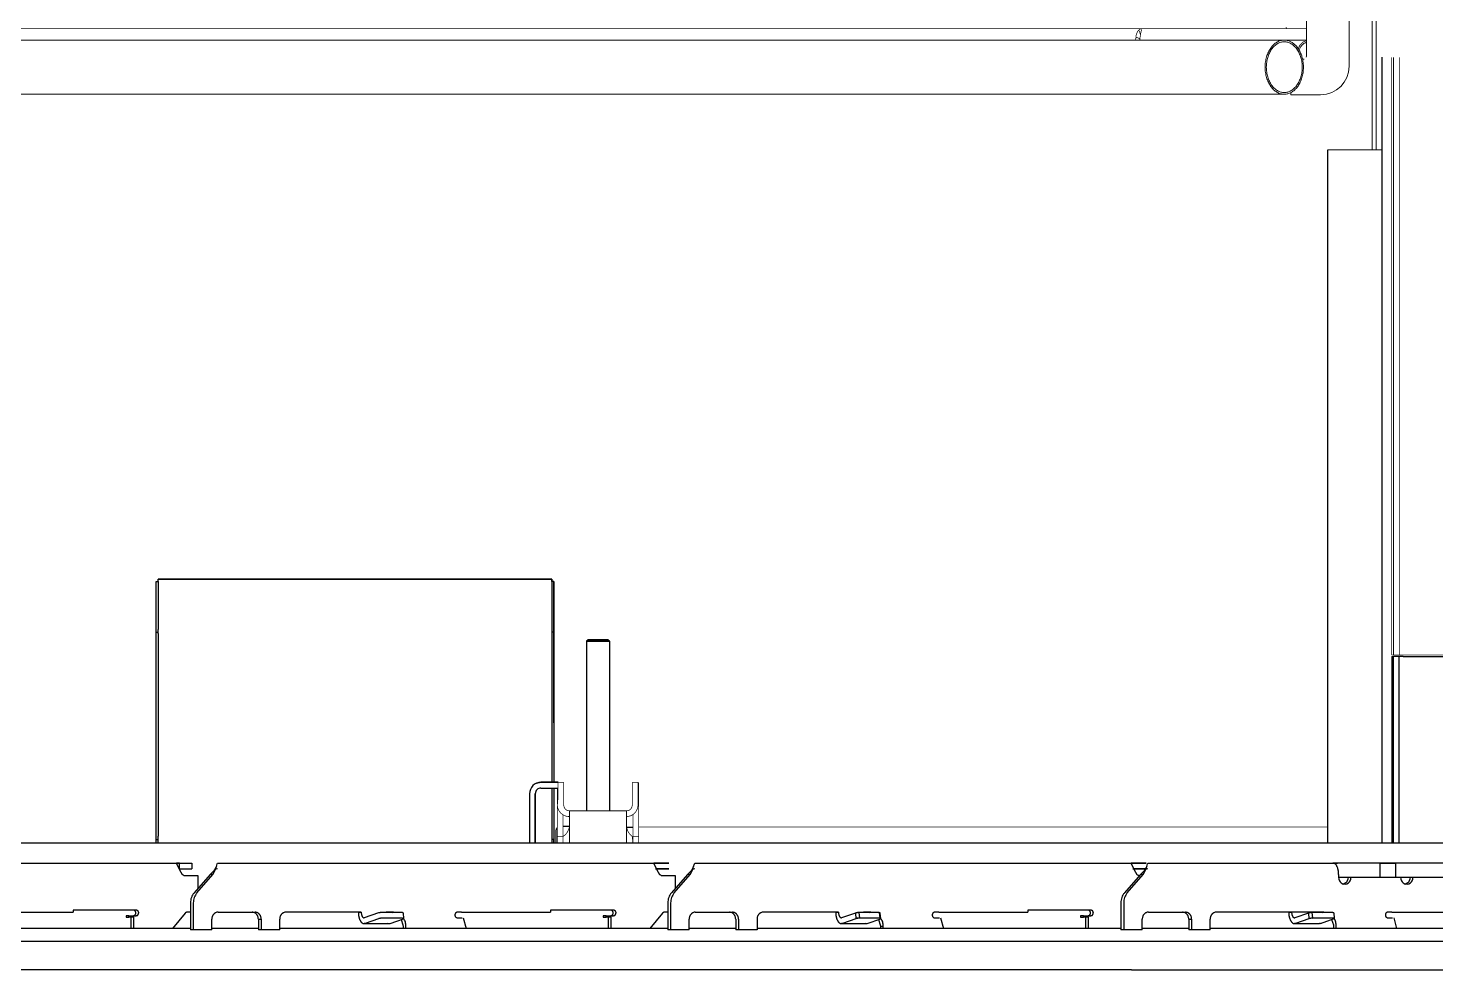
# Model space of a CAD drawing. Header units: millimetres. Extents: x -187347 to 135007, y -6415 to 292048.
# Drawn here: x -43623 to -42636, y 11493 to 12154 of the extents above; entities that cross this region are included whole.
import ezdxf

# ---------------------------------------------------------------- set-up
doc = ezdxf.new("R2010")
doc.units = ezdxf.units.MM
doc.header["$LTSCALE"] = 100
doc.layers.get('0').update_dxf_attribs({"lineweight": 18})
doc.layers.add('A-ANNO-DIMS', color=211, linetype='Continuous', lineweight=5)
doc.layers.add('Layout Cabinplant', color=30, linetype='Continuous')

# ---------------------------------------------------------------- blocks, each defined once
blk = doc.blocks.new('CP_Giblet area_New')
at = {"color": 0, "linetype": 'Continuous'}
for p, q in [((1672.27, -2840.93), (1146.42, -2840.93)), ((1672.27, -2840.93), (2337.39, -2840.93)), ((2337.39, -2840.93), (3386.35, -2840.93)), ((1146.42, -2860.93), (1672.27, -2860.93)), ((1672.27, -2860.93), (2337.39, -2860.93)), ((2337.39, -2860.93), (3393.83, -2860.93)), ((1146.42, -2869.93), (1542.37, -2869.93)), ((1488.45, -2877.43), (1486.51, -2869.93)), ((1528.71, -2869.93), (1528.71, -2871.43)), ((1530.71, -2871.43), (1530.71, -2869.93)), ((1530.78, -2872.64), (1530.71, -2871.43)), ((1531.98, -2876.31), (1530.78, -2872.64)), ((1542.37, -2869.93), (1617.22, -2869.93)), ((1617.22, -2868.93), (1617.22, -2876.43)), ((1617.22, -2868.93), (1630.21, -2868.93)), ((1630.21, -2876.43), (1630.21, -2868.93)), ((1630.21, -2868.93), (1632.21, -2868.93)), ((1632.21, -2876.43), (1632.21, -2868.93)), ((1632.21, -2869.93), (1664.85, -2869.93)), ((1664.85, -2868.93), (1677.84, -2868.93)), ((1664.85, -2868.93), (1664.85, -2876.43)), ((1677.84, -2868.93), (1679.84, -2868.93)), ((1677.84, -2887.93), (1677.84, -2868.93)), ((1679.84, -2887.93), (1679.84, -2868.93)), ((1679.84, -2869.93), (1935.03, -2869.93)), ((1702.59, -2869.93), (1702.59, -2877.93)), ((1704.59, -2877.93), (1704.59, -2869.93)), ((1806.26, -2877.43), (1804.32, -2869.93)), ((1846.52, -2869.93), (1846.52, -2871.43)), ((1846.52, -2871.43), (1848.52, -2871.43)), ((1848.52, -2871.43), (1848.52, -2869.93)), ((1848.59, -2872.64), (1848.52, -2871.43)), ((1849.79, -2876.31), (1848.59, -2872.64)), ((1935.03, -2876.43), (1935.03, -2868.93)), ((1935.03, -2868.93), (1948.02, -2868.93)), ((1948.02, -2868.93), (1950.02, -2868.93)), ((1948.02, -2876.43), (1948.02, -2868.93)), ((1950.02, -2876.43), (1950.02, -2868.93)), ((1950.02, -2869.93), (1982.66, -2869.93)), ((1982.66, -2868.93), (1982.66, -2876.43)), ((1982.66, -2868.93), (1995.65, -2868.93)), ((1995.65, -2868.93), (1997.65, -2868.93)), ((1995.65, -2887.93), (1995.65, -2868.93)), ((1997.65, -2887.93), (1997.65, -2868.93)), ((1997.65, -2869.93), (2269.84, -2869.93)), ((2001.41, -2880.82), (2010.26, -2869.93)), ((2037.4, -2869.93), (2037.4, -2877.93)), ((2039.4, -2877.93), (2039.4, -2869.93)), ((2141.07, -2877.43), (2139.13, -2869.93)), ((2181.33, -2869.93), (2181.33, -2871.43)), ((2183.33, -2871.43), (2183.33, -2869.93)), ((2183.4, -2872.64), (2183.33, -2871.43)), ((2184.6, -2876.31), (2183.4, -2872.64)), ((2269.84, -2868.93), (2282.83, -2868.93)), ((2269.84, -2868.93), (2269.84, -2876.43)), ((2282.83, -2868.93), (2284.83, -2868.93)), ((2282.83, -2876.43), (2282.83, -2868.93)), ((2284.83, -2876.43), (2284.83, -2868.93)), ((2284.83, -2869.93), (2317.47, -2869.93)), ((2317.47, -2868.93), (2317.47, -2876.43)), ((2317.47, -2868.93), (2330.46, -2868.93)), ((2330.46, -2868.93), (2332.46, -2868.93)), ((2330.46, -2887.93), (2330.46, -2868.93)), ((2332.46, -2887.93), (2332.46, -2868.93)), ((2332.46, -2869.93), (2604.65, -2869.93)), ((2336.22, -2880.82), (2345.07, -2869.93)), ((2372.21, -2869.93), (2372.21, -2877.93)), ((2374.21, -2877.93), (2374.21, -2869.93)), ((1489.74, -2881.43), (1429.81, -2881.43)), ((1492.61, -2877.43), (1489.3, -2877.43)), ((1489.74, -2881.43), (1492.61, -2881.43)), ((1539.87, -2873.53), (1530.17, -2877.03)), ((1530.52, -2880.97), (1530.17, -2877.03)), ((1530.88, -2877.2), (1545.21, -2877.2)), ((1531.23, -2881.14), (1545.56, -2881.14)), ((1536.35, -2881.14), (1537.37, -2881.43)), ((1537.37, -2881.43), (1542.57, -2881.42)), ((1539.37, -2881.43), (1538.35, -2881.14)), ((1539.87, -2873.53), (1540.57, -2873.41)), ((1558.06, -2873.41), (1540.57, -2873.41)), ((1542.57, -2881.42), (1560.06, -2881.43)), ((1547.98, -2877.47), (1545.21, -2877.2)), ((1545.21, -2877.2), (1545.56, -2881.14)), ((1547.93, -2876.86), (1557.37, -2873.53)), ((1548.27, -2880.8), (1547.93, -2876.86)), ((1548.27, -2880.8), (1557.71, -2877.47)), ((1557.37, -2873.53), (1558.06, -2873.41)), ((1562.06, -2881.41), (1560.06, -2881.43)), ((1560.06, -2881.43), (1612.89, -2881.43)), ((1562.06, -2881.41), (1612.89, -2881.43)), ((1632.21, -2876.43), (1630.21, -2876.43)), ((1660.52, -2881.43), (1634.54, -2881.43)), ((1706.05, -2878.93), (1700.86, -2878.93)), ((1700.86, -2882.93), (1745.02, -2882.93)), ((1702.59, -2877.93), (1706.05, -2877.93)), ((1708.05, -2877.93), (1706.05, -2877.93)), ((1706.05, -2877.93), (1706.05, -2878.93)), ((1706.05, -2878.93), (1708.05, -2878.93)), ((1708.05, -2878.93), (1708.05, -2877.93)), ((1807.55, -2881.43), (1745.02, -2881.43)), ((1745.02, -2882.93), (1745.02, -2881.43)), ((1810.42, -2877.43), (1807.11, -2877.43)), ((1807.55, -2881.43), (1810.42, -2881.43)), ((1857.68, -2873.53), (1848.24, -2876.86)), ((1848.24, -2876.86), (1848.59, -2880.8)), ((1849.29, -2880.55), (1848.59, -2880.8)), ((1849.34, -2881.14), (1848.99, -2877.2)), ((1848.99, -2877.2), (1863.02, -2877.2)), ((1849.34, -2881.14), (1863.37, -2881.14)), ((1854.16, -2881.14), (1855.18, -2881.43)), ((1855.18, -2881.43), (1860.38, -2881.41)), ((1857.18, -2881.43), (1856.16, -2881.14)), ((1858.38, -2873.41), (1857.68, -2873.53)), ((1875.87, -2873.41), (1858.38, -2873.41)), ((1859.24, -2873.6), (1858.38, -2873.41)), ((1863.02, -2877.2), (1865.79, -2877.41)), ((1863.02, -2877.2), (1863.37, -2881.14)), ((1865.74, -2876.86), (1875.18, -2873.53)), ((1866.08, -2880.8), (1865.74, -2876.86)), ((1866.08, -2880.8), (1875.87, -2877.41)), ((1875.18, -2873.53), (1875.87, -2873.41)), ((1879.87, -2881.41), (1877.87, -2881.43)), ((1877.87, -2881.43), (1930.7, -2881.43)), ((1879.87, -2881.41), (1930.7, -2881.43)), ((1978.33, -2881.43), (1952.35, -2881.43)), ((1997.65, -2881.43), (2000.16, -2881.43)), ((2040.86, -2878.93), (2035.67, -2878.93)), ((2035.67, -2882.94), (2079.83, -2882.93)), ((2037.4, -2877.93), (2040.86, -2877.93)), ((2040.86, -2877.93), (2040.86, -2878.93)), ((2042.86, -2877.93), (2040.86, -2877.93)), ((2040.86, -2878.93), (2042.86, -2878.93)), ((2042.86, -2878.93), (2042.86, -2877.93)), ((2142.36, -2881.43), (2079.83, -2881.43)), ((2079.83, -2882.93), (2079.83, -2881.43)), ((2145.23, -2877.43), (2141.92, -2877.43)), ((2142.36, -2881.43), (2145.23, -2881.43)), ((2192.49, -2873.53), (2183.05, -2876.86)), ((2183.14, -2880.97), (2183.05, -2876.86)), ((2183.8, -2877.2), (2197.83, -2877.2)), ((2183.85, -2881.14), (2198.18, -2881.14)), ((2188.97, -2881.14), (2189.99, -2881.43)), ((2189.99, -2881.43), (2195.19, -2881.41)), ((2191.99, -2881.43), (2190.97, -2881.14)), ((2193.19, -2873.41), (2192.49, -2873.53)), ((2210.68, -2873.41), (2193.19, -2873.41)), ((2194.05, -2873.6), (2193.19, -2873.41)), ((2200.47, -2880.92), (2210.68, -2877.41)), ((2200.55, -2876.86), (2209.99, -2873.53)), ((2209.99, -2873.53), (2210.68, -2873.41)), ((2214.68, -2881.41), (2212.68, -2881.43)), ((2212.68, -2881.43), (2265.51, -2881.43)), ((2214.68, -2881.41), (2265.51, -2881.43)), ((2284.83, -2876.43), (2282.83, -2876.43)), ((2313.14, -2881.43), (2287.16, -2881.43)), ((2332.46, -2881.43), (2334.97, -2881.43)), ((2375.67, -2878.93), (2370.48, -2878.93)), ((2370.48, -2882.93), (2414.64, -2882.93)), ((2372.21, -2877.93), (2375.67, -2877.93)), ((2375.67, -2877.93), (2375.67, -2878.93)), ((2377.67, -2877.93), (2375.67, -2877.93)), ((2375.67, -2878.93), (2377.67, -2878.93)), ((2377.67, -2878.93), (2377.67, -2877.93)), ((2477.17, -2881.43), (2414.64, -2881.43)), ((2414.64, -2882.93), (2414.64, -2881.43)), ((1475.92, -2902.75), (1475.52, -2903.42)), ((1476.62, -2901.98), (1475.92, -2902.75)), ((1477.75, -2901.25), (1476.62, -2901.98)), ((1477.51, -2903.44), (1477.91, -2902.77)), ((1478.46, -2901.02), (1477.75, -2901.25)), ((1477.91, -2902.77), (1478.6, -2902)), ((1479.72, -2901.27), (1478.46, -2901.02)), ((1478.6, -2902), (1479.72, -2901.27)), ((1480.42, -2901.02), (1479.72, -2901.27)), ((1479.72, -2901.27), (1480.42, -2901.02)), ((1481.92, -2902), (1480.42, -2901.02)), ((1482.61, -2902.77), (1481.92, -2902)), ((1483.01, -2903.44), (1482.61, -2902.77)), ((1519.4, -2902.75), (1519, -2903.42)), ((1520.1, -2901.98), (1519.4, -2902.75)), ((1521.23, -2901.25), (1520.1, -2901.98)), ((1520.99, -2903.44), (1521.38, -2902.77)), ((1521.93, -2901.02), (1521.23, -2901.25)), ((1521.38, -2902.77), (1522.07, -2902)), ((1523.2, -2901.27), (1521.93, -2901.02)), ((1522.07, -2902), (1523.2, -2901.27)), ((1523.9, -2901.02), (1523.2, -2901.27)), ((1523.2, -2901.27), (1523.9, -2901.02)), ((1525.4, -2902), (1523.9, -2901.02)), ((1526.09, -2902.77), (1525.4, -2902)), ((1526.49, -2903.44), (1526.09, -2902.77)), ((1675.31, -2895), (1664.11, -2907.93)), ((1666.11, -2907.93), (1677.31, -2895)), ((1993.12, -2895), (1981.92, -2907.93)), ((1983.92, -2907.93), (1995.12, -2895)), ((1992.37, -2907.08), (1992.37, -2898.18)), ((2327.92, -2895), (2316.73, -2907.93)), ((2318.73, -2907.93), (2329.92, -2895)), ((2327.18, -2907.08), (2327.18, -2898.18)), ((1487.04, -2905.93), (1362.69, -2905.93)), ((1475.12, -2904.58), (1474.93, -2905.93)), ((1475.52, -2903.42), (1475.12, -2904.58)), ((1476.93, -2905.93), (1477.11, -2904.59)), ((1477.11, -2904.59), (1477.51, -2903.44)), ((1483.41, -2904.59), (1483.01, -2903.44)), ((1483.59, -2905.93), (1483.41, -2904.59)), ((1493.27, -2905.93), (1487.04, -2905.93)), ((1487.04, -2905.93), (1487.04, -2915.93)), ((1498.28, -2905.93), (1487.04, -2905.93)), ((1498.28, -2905.93), (1493.27, -2905.93)), ((1505.82, -2905.93), (1498.28, -2905.93)), ((1498.28, -2915.93), (1498.28, -2905.93)), ((1518.41, -2905.93), (1505.82, -2905.93)), ((1518.59, -2904.58), (1518.41, -2905.93)), ((1520.41, -2905.93), (1518.41, -2905.93)), ((1519, -2903.42), (1518.59, -2904.58)), ((1520.41, -2905.93), (1520.59, -2904.59)), ((1527.07, -2905.93), (1520.41, -2905.93)), ((1520.59, -2904.59), (1520.99, -2903.44)), ((1526.89, -2904.59), (1526.49, -2903.44)), ((1527.07, -2905.93), (1526.89, -2904.59)), ((1527.07, -2907.93), (1527.07, -2905.93)), ((1660.93, -2911.93), (1661.98, -2911.56)), ((1662.59, -2911), (1661.68, -2913.59)), ((1661.68, -2913.59), (1662.21, -2912.55)), ((1661.98, -2911.56), (1663.14, -2910.71)), ((1662.21, -2912.55), (1662.58, -2911.88)), ((1662.54, -2911.93), (1670.46, -2911.93)), ((1670.46, -2911.93), (1662.54, -2911.93)), ((1662.58, -2911.88), (1663.14, -2910.71)), ((1664.11, -2907.93), (1662.59, -2911)), ((1663.14, -2910.71), (1664.5, -2909.43)), ((1663.14, -2910.71), (1664.5, -2909.43)), ((1664.11, -2907.93), (1666.11, -2907.93)), ((1664.5, -2909.43), (1666.11, -2907.93)), ((1669.65, -2909.48), (1668.64, -2907.93)), ((1670.53, -2911.14), (1669.65, -2909.48)), ((1671.34, -2911.93), (1670.46, -2911.93)), ((1671.74, -2913.63), (1670.53, -2911.14)), ((1978.74, -2911.93), (1979.79, -2911.56)), ((1980.4, -2911), (1979.49, -2913.59)), ((1979.49, -2913.59), (1980.02, -2912.55)), ((1979.79, -2911.56), (1980.95, -2910.71)), ((1980.02, -2912.55), (1980.39, -2911.88)), ((1980.39, -2911.88), (1980.95, -2910.71)), ((1981.92, -2907.93), (1980.4, -2911)), ((1980.95, -2910.71), (1982.28, -2909.46)), ((1980.95, -2910.71), (1982.28, -2909.46)), ((1981.92, -2907.93), (1983.92, -2907.93)), ((1982.28, -2909.46), (1983.92, -2907.93)), ((2000.85, -2907.08), (1992.37, -2907.08)), ((2005.27, -2911.93), (1996.79, -2911.93)), ((1996.79, -2911.93), (2006.15, -2911.93)), ((2004.46, -2909.48), (2003.45, -2907.93)), ((2005.34, -2911.14), (2004.46, -2909.48)), ((2006.15, -2911.93), (2005.27, -2911.93)), ((2006.55, -2913.63), (2005.34, -2911.14)), ((2313.55, -2911.93), (2314.6, -2911.56)), ((2315.21, -2911), (2314.3, -2913.59)), ((2314.3, -2913.59), (2314.83, -2912.55)), ((2314.6, -2911.56), (2315.76, -2910.71)), ((2314.83, -2912.55), (2315.2, -2911.88)), ((2315.2, -2911.88), (2315.76, -2910.71)), ((2316.73, -2907.93), (2315.21, -2911)), ((2315.76, -2910.71), (2317.09, -2909.46)), ((2315.76, -2910.71), (2317.09, -2909.46)), ((2316.73, -2907.93), (2318.73, -2907.93)), ((2317.09, -2909.46), (2318.73, -2907.93)), ((2335.66, -2907.08), (2327.18, -2907.08)), ((2331.6, -2915.93), (2331.6, -2911.93)), ((2340.17, -2911.93), (2331.6, -2911.93)), ((2339.27, -2909.48), (2338.26, -2907.93)), ((2340.15, -2911.14), (2339.27, -2909.48)), ((2341.36, -2913.63), (2340.15, -2911.14)), ((2340.17, -2911.93), (2340.26, -2915.93)), ((1362.69, -2915.93), (1487.04, -2915.93)), ((1487.04, -2915.93), (1493.27, -2915.93)), ((1498.28, -2915.93), (1487.04, -2915.93)), ((1493.27, -2915.93), (1498.28, -2915.93)), ((1498.28, -2915.93), (1505.82, -2915.93)), ((1505.82, -2915.93), (1531.07, -2915.93)), ((1527.84, -2915.93), (1531.07, -2915.93)), ((1531.07, -2915.93), (1527.84, -2915.93)), ((1660.93, -2915.93), (1531.07, -2915.93)), ((1661.18, -2915.4), (1660.93, -2915.93)), ((1661.68, -2913.59), (1661.18, -2915.4)), ((1661.98, -2915.93), (1670.64, -2915.93)), ((1672.62, -2915.93), (1661.98, -2915.93)), ((1670.64, -2915.93), (1672.62, -2915.93)), ((1672.63, -2915.32), (1671.74, -2913.63)), ((1672.62, -2915.93), (1672.63, -2915.32)), ((1978.74, -2915.93), (1672.62, -2915.93)), ((1978.99, -2915.4), (1978.74, -2915.93)), ((1979.49, -2913.59), (1978.99, -2915.4)), ((1996.79, -2915.93), (2005.45, -2915.93)), ((2012.37, -2915.93), (1996.79, -2915.93)), ((2005.45, -2915.93), (2007.43, -2915.93)), ((2007.44, -2915.32), (2006.55, -2913.63)), ((2007.43, -2915.93), (2007.44, -2915.32)), ((2313.55, -2915.93), (2007.43, -2915.93)), ((2313.8, -2915.4), (2313.55, -2915.93)), ((2314.3, -2913.59), (2313.8, -2915.4)), ((2340.26, -2915.93), (2331.6, -2915.93)), ((2342.24, -2915.93), (2340.26, -2915.93)), ((2340.26, -2915.93), (2342.24, -2915.93)), ((2342.25, -2915.32), (2341.36, -2913.63)), ((2342.24, -2915.93), (2342.25, -2915.32)), ((2648.36, -2915.93), (2342.24, -2915.93)), ((1257.4, -2929.93), (2021.65, -2929.93)), ((1484.59, -2929.93), (1484.59, -3060.96)), ((1488.59, -2929.93), (1488.59, -3060.96)), ((1489.83, -3060.96), (1489.83, -2929.93)), ((1496.72, -3481.44), (1496.72, -2929.93)), ((1496.72, -3481.44), (1496.72, -2929.93)), ((1534.72, -2929.93), (1534.72, -3416.4)), ((2021.65, -2929.93), (3476.97, -2929.93)), ((2076.09, -2938.51), (2076.09, -2929.93)), ((2077.59, -2932.46), (2077.59, -2929.93)), ((2077.59, -2932.46), (2077.59, -2929.93)), ((2077.59, -2929.93), (2077.59, -2932.46)), ((2077.59, -2968.55), (2077.59, -2929.93)), ((2077.59, -2932.46), (2079.09, -2932.46)), ((2077.59, -2968.55), (2077.59, -2932.46)), ((2079.09, -2934.68), (2079.09, -2930.28)), ((2090.59, -2964.55), (2090.59, -2929.93)), ((2090.59, -2929.93), (2090.59, -2964.55)), ((2094.59, -2964.55), (2094.59, -2929.93)), ((2355.09, -2930.28), (2355.09, -2934.68)), ((2356.59, -2932.46), (2355.09, -2932.46)), ((2356.59, -2929.93), (2356.59, -2932.46)), ((2356.59, -2932.46), (2356.59, -3078.04)), ((2026.48, -2941.1), (2022.09, -2941.1)), ((2066.66, -2941.49), (2071.09, -2941.49)), ((2079.09, -2968.55), (2079.09, -2934.68)), ((2355.09, -3077.06), (2355.09, -2934.68)), ((2038.59, -3071.55), (2038.59, -2952.55)), ((2054.59, -3071.55), (2054.59, -2952.55)), ((2086.59, -2968.55), (2074.59, -2968.55)), ((2089.65, -2971.94), (2086.59, -2972.55)), ((2090.29, -2966.08), (2090.59, -2964.55)), ((2074.59, -2972.55), (2086.59, -2972.55)), ((2086.59, -2972.55), (2074.59, -2972.55)), ((2077.59, -3014.3), (2077.59, -2972.55)), ((2077.59, -3078.04), (2077.59, -2972.55)), ((2079.09, -3077.06), (2079.09, -2972.55)), ((2077.59, -3014.3), (2077.59, -3024.9)), ((2077.59, -3024.9), (2077.59, -3078.04)), ((1481.88, -3060.96), (631.06, -3060.96)), ((1481.88, -3060.96), (1484.59, -3060.96)), ((1484.59, -3060.96), (1488.59, -3060.96)), ((1489.83, -3060.96), (1488.59, -3060.96)), ((2038.59, -3071.55), (2039.59, -3072.55)), ((2049.65, -3071.55), (2038.59, -3071.55)), ((2039.59, -3072.55), (2053.59, -3072.55)), ((2049.27, -3072.55), (2039.59, -3072.55)), ((2047.55, -3072.55), (2044.09, -3072.55)), ((2049.27, -3072.55), (2047.55, -3072.55)), ((2053.59, -3072.55), (2049.27, -3072.55)), ((2054.59, -3071.55), (2049.65, -3071.55)), ((2053.59, -3072.55), (2054.59, -3071.55)), ((2077.59, -3078.04), (2077.59, -3113.55)), ((2077.59, -3113.55), (2077.59, -3078.04)), ((2077.59, -3078.04), (2079.09, -3078.04)), ((2079.09, -3079.88), (2079.09, -3077.06)), ((2079.09, -3113.53), (2079.09, -3079.88)), ((2355.09, -3077.06), (2355.09, -3079.88)), ((2356.59, -3078.04), (2355.09, -3078.04)), ((2355.09, -3113.53), (2355.09, -3079.88)), ((2356.59, -3078.04), (2356.59, -3113.55)), ((2077.59, -3113.55), (2079.09, -3113.55)), ((2077.59, -3113.55), (2079.09, -3113.55)), ((2079.09, -3115.05), (2079.09, -3113.53)), ((2079.09, -3113.53), (2079.09, -3115.05)), ((2355.09, -3115.05), (2079.09, -3115.05)), ((2079.09, -3115.05), (2355.09, -3115.05)), ((2355.09, -3113.53), (2355.09, -3115.05)), ((2356.59, -3113.55), (2355.09, -3113.55)), ((2356.59, -3113.55), (2355.09, -3113.55))]:
    blk.add_line(p, q, dxfattribs=at)
at = {"color": 0, "linetype": 'Continuous', "const_width": 0.5}
for points in [[(2018.09, -2934.55), (2018.09, -2929.93)], [(2018.09, -2929.93), (2018.09, -2956.55)], [(2022.09, -2929.93), (2022.59, -2934.55)], [(2022.09, -2934.55), (2022.09, -2929.93)], [(2026.59, -2944.55), (2026.59, -2929.93)], [(2066.59, -2944.55), (2066.59, -2929.93)], [(2071.09, -2929.93), (2071.09, -2934.55)], [(2071.09, -2934.55), (2071.09, -2929.93)], [(2071.09, -2929.93), (2071.09, -2950.11)], [(2075.09, -2934.55), (2075.09, -2929.93)], [(2018.09, -2941.1), (1534.72, -2941.1)], [(2018.09, -2934.55), (2022.09, -2934.55)], [(2018.09, -2944.55), (2018.09, -2934.55)], [(2022.09, -2934.55), (2022.09, -2944.55)], [(2026.59, -2942.55), (2026.59, -2944.55)], [(2075.09, -2934.55), (2071.09, -2934.55)], [(2071.09, -2944.55), (2071.09, -2934.55)], [(2075.09, -2934.55), (2075.09, -2944.55)], [(2018.09, -2946.55), (2018.09, -2944.55)], [(2018.09, -2956.55), (2018.09, -2946.55)], [(2022.09, -2946.55), (2022.09, -2944.55)], [(2022.09, -2946.55), (2022.09, -2950.37)], [(2026.59, -2948.55), (2026.59, -2944.55)], [(2026.59, -2952.55), (2026.59, -2944.55)], [(2026.59, -2952.55), (2066.59, -2952.55)], [(2038.59, -2952.55), (2026.59, -2952.55)], [(2038.59, -2952.55), (2035.88, -2952.55)], [(2035.88, -2952.55), (2057.3, -2952.55)], [(2035.88, -2952.55), (2038.59, -2952.55)], [(2038.59, -2952.55), (2035.88, -2952.55)], [(2057.3, -2952.55), (2054.59, -2952.55)], [(2057.3, -2952.55), (2054.59, -2952.55)], [(2054.59, -2952.55), (2057.3, -2952.55)], [(2066.59, -2952.55), (2054.59, -2952.55)], [(2066.59, -2944.55), (2066.59, -2952.55)], [(2071.09, -2946.55), (2071.09, -2944.55)], [(2071.09, -2950.11), (2071.09, -2946.55)], [(2075.09, -2946.55), (2075.09, -2944.55)], [(2075.09, -2946.55), (2075.09, -2956.55)], [(2018.09, -2972.55), (2018.09, -2956.55)], [(2018.09, -2956.55), (2018.09, -2967.65)], [(2018.59, -2962.55), (2018.59, -2956.55)], [(2018.59, -2956.55), (2018.59, -2972.55)], [(2022.59, -2962.55), (2022.59, -2956.55)], [(2070.59, -2962.55), (2070.59, -2956.55)], [(2070.59, -2956.55), (2070.59, -2972.55)], [(2074.59, -2962.55), (2075.09, -2956.55)], [(2075.09, -2968.55), (2075.09, -2956.55)], [(2018.59, -2972.55), (2018.59, -2962.55)], [(2022.59, -2962.55), (2022.59, -2972.55)], [(2070.59, -2972.55), (2070.59, -2962.55)], [(2074.59, -2962.55), (2074.59, -2972.55)], [(2018.59, -2972.55), (2022.59, -2972.55)], [(2022.59, -2972.55), (2018.59, -2972.55)], [(2070.59, -2972.55), (2074.59, -2972.55)], [(2070.59, -2972.55), (2074.59, -2972.55)], [(1481.88, -3061.96), (631.06, -3061.96)], [(1484.59, -3061.96), (1481.88, -3061.96)], [(1488.59, -3061.96), (1484.59, -3061.96)], [(1484.59, -3061.96), (1484.59, -3481.44)], [(1488.59, -3061.96), (1489.83, -3061.96)], [(1488.59, -3481.44), (1488.59, -3061.96)], [(1489.83, -3481.44), (1489.83, -3061.96)]]:
    blk.add_lwpolyline(points, dxfattribs=at)
for points in [[(2026.59, -2942.55, 0.236068), (2022.59, -2934.55)], [(2071.09, -2934.55, 0.247083), (2066.59, -2942.55)], [(2026.59, -2948.55, 0.414237), (2018.59, -2956.55)], [(2026.59, -2952.55, 0.414168), (2022.59, -2956.55)], [(2026.59, -2952.55, 0.098505), (2025.06, -2952.85)], [(2075.09, -2956.55, 0.414504), (2066.59, -2948.55)], [(2070.59, -2956.55, 0.414305), (2066.59, -2952.55)], [(2070.59, -2956.55, 0.414305), (2066.59, -2952.55)], [(2019.2, -2953.48, 0.098484), (2018.59, -2956.55)]]:
    blk.add_lwpolyline(points, format="xyb", dxfattribs=at)
at = {"color": 0, "linetype": 'Continuous'}
for radius, start, end in [(8, 269.99981, 0.00019), (4, 270, 0)]:
    blk.add_arc((2086.59, -2964.55), radius, start, end, dxfattribs=at)
for points in [[(1528.71, -2871.43), (1528.81, -2872.93), (1529.1, -2874.41), (1529.56, -2875.75), (1530.17, -2877.03)], [(1846.52, -2871.43), (1846.62, -2872.93), (1846.91, -2874.41), (1847.4, -2875.73), (1848.24, -2876.86)], [(2181.33, -2871.43), (2181.43, -2872.93), (2181.72, -2874.41), (2182.21, -2875.73), (2183.05, -2876.86)], [(1492.61, -2881.43), (1493.06, -2881.34), (1493.48, -2881.17), (1493.62, -2881.07), (1493.74, -2880.96), (1493.88, -2880.77), (1494, -2880.56), (1494.13, -2880.34), (1494.23, -2880.12), (1494.28, -2879.87), (1494.3, -2879.61), (1494.32, -2879.34), (1494.31, -2879.09), (1494.25, -2878.85), (1494.15, -2878.61), (1494.06, -2878.37), (1493.94, -2878.15), (1493.77, -2877.98), (1493.59, -2877.83), (1493.14, -2877.53), (1492.61, -2877.43)], [(1530.17, -2877.03), (1530.53, -2877.12), (1530.88, -2877.2)], [(1530.52, -2880.97), (1530.87, -2881.06), (1531.23, -2881.14)], [(1545.21, -2877.2), (1545.71, -2877.19), (1546.21, -2877.16), (1546.4, -2877.14), (1546.6, -2877.11), (1546.92, -2877.06), (1547.24, -2876.99), (1547.59, -2876.92), (1547.93, -2876.86)], [(1545.56, -2881.14), (1546.06, -2881.13), (1546.56, -2881.1), (1546.75, -2881.08), (1546.95, -2881.05), (1547.27, -2881), (1547.59, -2880.93), (1547.93, -2880.86), (1548.27, -2880.8)], [(1560.06, -2881.43), (1560.02, -2880.58), (1559.88, -2879.74), (1559.82, -2879.46), (1559.73, -2879.19), (1559.6, -2878.89), (1559.44, -2878.59), (1559.29, -2878.29), (1559.12, -2878.01), (1558.93, -2877.83), (1558.71, -2877.68), (1558.23, -2877.5), (1557.71, -2877.47)], [(1562.06, -2881.41), (1561.99, -2879.87), (1561.76, -2878.35), (1561.59, -2877.65), (1561.39, -2876.96), (1561.16, -2876.35), (1560.89, -2875.75), (1560.61, -2875.24), (1560.28, -2874.76), (1559.96, -2874.36), (1559.59, -2874.02), (1558.88, -2873.58), (1558.06, -2873.41)], [(1612.89, -2881.43), (1613.74, -2881.34), (1614.55, -2881.05), (1614.82, -2880.92), (1615.09, -2880.75), (1615.41, -2880.47), (1615.71, -2880.15), (1616.11, -2879.71), (1616.46, -2879.24), (1616.7, -2878.8), (1616.89, -2878.35), (1617.14, -2877.41), (1617.22, -2876.43)], [(1630.21, -2876.43), (1630.29, -2877.41), (1630.54, -2878.35), (1630.72, -2878.79), (1630.94, -2879.21), (1631.19, -2879.6), (1631.48, -2879.97), (1631.69, -2880.21), (1631.93, -2880.43), (1632.27, -2880.67), (1632.64, -2880.87), (1633.56, -2881.28), (1634.54, -2881.43)], [(1632.21, -2876.43), (1632.29, -2877.41), (1632.54, -2878.35), (1632.72, -2878.79), (1632.94, -2879.21), (1633.19, -2879.6), (1633.48, -2879.97), (1633.69, -2880.21), (1633.93, -2880.43), (1634.27, -2880.67), (1634.64, -2880.87), (1635.56, -2881.28), (1636.54, -2881.43)], [(1660.52, -2881.43), (1661.37, -2881.34), (1662.18, -2881.05), (1662.46, -2880.92), (1662.72, -2880.75), (1663.05, -2880.47), (1663.34, -2880.15), (1663.74, -2879.71), (1664.09, -2879.24), (1664.33, -2878.8), (1664.52, -2878.35), (1664.77, -2877.41), (1664.85, -2876.43)], [(1700.86, -2878.93), (1700.41, -2879.03), (1699.99, -2879.2), (1699.85, -2879.3), (1699.73, -2879.41), (1699.59, -2879.6), (1699.47, -2879.81), (1699.34, -2880.03), (1699.23, -2880.25), (1699.18, -2880.5), (1699.16, -2880.76), (1699.14, -2881.02), (1699.15, -2881.28), (1699.22, -2881.52), (1699.32, -2881.76), (1699.41, -2882), (1699.53, -2882.22), (1699.69, -2882.39), (1699.88, -2882.54), (1700.35, -2882.79), (1700.86, -2882.93)], [(1702.86, -2878.93), (1702.41, -2879.03), (1701.99, -2879.2), (1701.85, -2879.3), (1701.73, -2879.41), (1701.59, -2879.6), (1701.47, -2879.81), (1701.34, -2880.03), (1701.23, -2880.25), (1701.18, -2880.5), (1701.16, -2880.76), (1701.14, -2881.02), (1701.15, -2881.28), (1701.22, -2881.52), (1701.32, -2881.76), (1701.41, -2882), (1701.53, -2882.22), (1701.69, -2882.39), (1701.88, -2882.54), (1702.33, -2882.84), (1702.86, -2882.93)], [(1810.42, -2881.43), (1810.87, -2881.34), (1811.29, -2881.17), (1811.43, -2881.07), (1811.55, -2880.96), (1811.69, -2880.77), (1811.81, -2880.56), (1811.94, -2880.34), (1812.04, -2880.12), (1812.09, -2879.87), (1812.11, -2879.61), (1812.13, -2879.34), (1812.12, -2879.09), (1812.06, -2878.85), (1811.96, -2878.61), (1811.87, -2878.37), (1811.75, -2878.15), (1811.58, -2877.98), (1811.4, -2877.83), (1810.95, -2877.53), (1810.42, -2877.43)], [(1848.24, -2876.86), (1848.62, -2877.03), (1848.99, -2877.2)], [(1848.59, -2880.8), (1848.96, -2880.97), (1849.34, -2881.14)], [(1863.02, -2877.2), (1863.52, -2877.19), (1864.02, -2877.16), (1864.21, -2877.14), (1864.41, -2877.11), (1864.73, -2877.06), (1865.05, -2876.99), (1865.4, -2876.92), (1865.74, -2876.86)], [(1863.37, -2881.14), (1863.87, -2881.13), (1864.37, -2881.1), (1864.56, -2881.08), (1864.76, -2881.05), (1865.08, -2881), (1865.4, -2880.93), (1865.74, -2880.86), (1866.08, -2880.8)], [(1879.87, -2881.41), (1879.8, -2879.87), (1879.57, -2878.35), (1879.4, -2877.65), (1879.2, -2876.96), (1878.97, -2876.35), (1878.7, -2875.75), (1878.42, -2875.24), (1878.09, -2874.76), (1877.77, -2874.36), (1877.4, -2874.02), (1876.69, -2873.58), (1875.87, -2873.41)], [(1877.87, -2881.43), (1877.84, -2880.66), (1877.72, -2879.9), (1877.67, -2879.64), (1877.6, -2879.39), (1877.49, -2879.1), (1877.36, -2878.81), (1877.24, -2878.52), (1877.09, -2878.24), (1876.93, -2878.05), (1876.75, -2877.86), (1876.36, -2877.53), (1875.87, -2877.41)], [(1930.7, -2881.43), (1931.55, -2881.34), (1932.36, -2881.05), (1932.64, -2880.92), (1932.9, -2880.75), (1933.22, -2880.47), (1933.52, -2880.15), (1933.92, -2879.71), (1934.27, -2879.24), (1934.51, -2878.8), (1934.7, -2878.35), (1934.95, -2877.41), (1935.03, -2876.43)], [(1948.02, -2876.43), (1948.1, -2877.41), (1948.35, -2878.35), (1948.53, -2878.79), (1948.75, -2879.21), (1949, -2879.6), (1949.29, -2879.97), (1949.5, -2880.21), (1949.74, -2880.43), (1950.08, -2880.67), (1950.45, -2880.87), (1951.37, -2881.28), (1952.35, -2881.43)], [(1950.02, -2876.43), (1950.1, -2877.41), (1950.35, -2878.35), (1950.53, -2878.79), (1950.75, -2879.21), (1951, -2879.6), (1951.29, -2879.97), (1951.5, -2880.21), (1951.74, -2880.43), (1952.08, -2880.67), (1952.45, -2880.87), (1953.37, -2881.28), (1954.35, -2881.43)], [(1978.33, -2881.43), (1979.18, -2881.34), (1979.99, -2881.05), (1980.27, -2880.92), (1980.53, -2880.75), (1980.85, -2880.47), (1981.15, -2880.15), (1981.55, -2879.71), (1981.9, -2879.24), (1982.14, -2878.8), (1982.33, -2878.35), (1982.58, -2877.41), (1982.66, -2876.43)], [(2000.16, -2881.43), (2000.47, -2881.28), (2000.78, -2881.13), (2001.09, -2880.98), (2001.41, -2880.82)], [(2035.67, -2878.93), (2035.22, -2879.03), (2034.8, -2879.2), (2034.66, -2879.3), (2034.54, -2879.41), (2034.4, -2879.6), (2034.28, -2879.81), (2034.15, -2880.03), (2034.04, -2880.25), (2033.99, -2880.5), (2033.97, -2880.76), (2033.95, -2881.02), (2033.96, -2881.28), (2034.03, -2881.52), (2034.13, -2881.76), (2034.22, -2882), (2034.34, -2882.22), (2034.5, -2882.39), (2034.69, -2882.54), (2035.14, -2882.84), (2035.67, -2882.94)], [(2037.67, -2878.93), (2037.22, -2879.03), (2036.8, -2879.2), (2036.66, -2879.3), (2036.54, -2879.41), (2036.4, -2879.6), (2036.28, -2879.81), (2036.15, -2880.03), (2036.04, -2880.25), (2035.99, -2880.5), (2035.97, -2880.76), (2035.95, -2881.02), (2035.96, -2881.28), (2036.03, -2881.52), (2036.13, -2881.76), (2036.22, -2882), (2036.34, -2882.22), (2036.5, -2882.39), (2036.69, -2882.54), (2037.14, -2882.84), (2037.67, -2882.93)], [(2145.23, -2881.43), (2145.68, -2881.34), (2146.1, -2881.17), (2146.24, -2881.07), (2146.36, -2880.96), (2146.5, -2880.77), (2146.62, -2880.56), (2146.75, -2880.34), (2146.85, -2880.12), (2146.9, -2879.87), (2146.92, -2879.61), (2146.94, -2879.34), (2146.93, -2879.09), (2146.87, -2878.85), (2146.77, -2878.61), (2146.67, -2878.37), (2146.56, -2878.15), (2146.4, -2877.98), (2146.21, -2877.83), (2145.74, -2877.58), (2145.23, -2877.43)], [(2183.05, -2876.86), (2183.43, -2877.03), (2183.8, -2877.2)], [(2183.14, -2880.97), (2183.49, -2881.06), (2183.85, -2881.14)], [(2197.83, -2877.2), (2198.33, -2877.19), (2198.83, -2877.16), (2199.02, -2877.14), (2199.22, -2877.11), (2199.54, -2877.06), (2199.86, -2876.99), (2200.21, -2876.92), (2200.55, -2876.86)], [(2198.18, -2881.14), (2198.68, -2881.13), (2199.18, -2881.1), (2199.36, -2881.08), (2199.54, -2881.06), (2199.77, -2881.03), (2200, -2880.99), (2200.24, -2880.95), (2200.47, -2880.92)], [(2214.68, -2881.41), (2214.61, -2879.87), (2214.38, -2878.35), (2214.21, -2877.65), (2214.01, -2876.96), (2213.78, -2876.35), (2213.51, -2875.75), (2213.23, -2875.24), (2212.9, -2874.76), (2212.58, -2874.36), (2212.21, -2874.02), (2211.5, -2873.58), (2210.68, -2873.41)], [(2212.68, -2881.43), (2212.65, -2880.66), (2212.53, -2879.9), (2212.48, -2879.64), (2212.41, -2879.39), (2212.3, -2879.1), (2212.17, -2878.81), (2212.05, -2878.52), (2211.9, -2878.24), (2211.74, -2878.05), (2211.56, -2877.86), (2211.17, -2877.53), (2210.68, -2877.41)], [(2265.51, -2881.43), (2266.36, -2881.34), (2267.17, -2881.05), (2267.44, -2880.92), (2267.71, -2880.75), (2268.03, -2880.47), (2268.33, -2880.15), (2268.73, -2879.71), (2269.08, -2879.24), (2269.32, -2878.8), (2269.51, -2878.35), (2269.76, -2877.41), (2269.84, -2876.43)], [(2282.83, -2876.43), (2282.91, -2877.41), (2283.16, -2878.35), (2283.34, -2878.79), (2283.56, -2879.21), (2283.81, -2879.6), (2284.1, -2879.97), (2284.31, -2880.21), (2284.55, -2880.43), (2284.89, -2880.67), (2285.26, -2880.87), (2286.18, -2881.28), (2287.16, -2881.43)], [(2284.83, -2876.43), (2284.91, -2877.41), (2285.16, -2878.35), (2285.34, -2878.79), (2285.56, -2879.21), (2285.81, -2879.6), (2286.1, -2879.97), (2286.31, -2880.21), (2286.55, -2880.43), (2286.89, -2880.67), (2287.26, -2880.87), (2288.18, -2881.28), (2289.16, -2881.43)], [(2313.14, -2881.43), (2313.99, -2881.34), (2314.8, -2881.05), (2315.08, -2880.92), (2315.34, -2880.75), (2315.66, -2880.47), (2315.96, -2880.15), (2316.36, -2879.71), (2316.71, -2879.24), (2316.95, -2878.8), (2317.14, -2878.35), (2317.39, -2877.41), (2317.47, -2876.43)], [(2334.97, -2881.43), (2335.28, -2881.28), (2335.59, -2881.13), (2335.9, -2880.98), (2336.22, -2880.82)], [(2370.48, -2878.93), (2370.03, -2879.03), (2369.61, -2879.2), (2369.47, -2879.3), (2369.35, -2879.41), (2369.21, -2879.6), (2369.09, -2879.81), (2368.96, -2880.03), (2368.85, -2880.25), (2368.8, -2880.5), (2368.78, -2880.76), (2368.76, -2881.02), (2368.77, -2881.28), (2368.84, -2881.52), (2368.94, -2881.76), (2369.03, -2882), (2369.15, -2882.22), (2369.31, -2882.39), (2369.5, -2882.54), (2369.97, -2882.79), (2370.48, -2882.93)], [(2372.48, -2878.93), (2372.03, -2879.03), (2371.61, -2879.2), (2371.47, -2879.3), (2371.35, -2879.41), (2371.21, -2879.6), (2371.09, -2879.81), (2370.96, -2880.03), (2370.85, -2880.25), (2370.8, -2880.5), (2370.78, -2880.76), (2370.76, -2881.02), (2370.77, -2881.28), (2370.84, -2881.52), (2370.94, -2881.76), (2371.03, -2882), (2371.15, -2882.22), (2371.31, -2882.39), (2371.5, -2882.54), (2371.95, -2882.84), (2372.48, -2882.93)], [(1675.31, -2895), (1676.39, -2893.47), (1677.18, -2891.76), (1677.68, -2889.88), (1677.84, -2887.93)], [(1677.31, -2895), (1678.39, -2893.47), (1679.18, -2891.76), (1679.68, -2889.88), (1679.84, -2887.93)], [(1993.12, -2895), (1994.2, -2893.47), (1994.99, -2891.76), (1995.49, -2889.88), (1995.65, -2887.93)], [(1995.12, -2895), (1996.2, -2893.47), (1996.99, -2891.76), (1997.49, -2889.88), (1997.65, -2887.93)], [(2327.92, -2895), (2329.01, -2893.47), (2329.8, -2891.76), (2330.3, -2889.88), (2330.46, -2887.93)], [(2329.92, -2895), (2331.01, -2893.47), (2331.8, -2891.76), (2332.3, -2889.88), (2332.46, -2887.93)], [(1527.07, -2907.93), (1527.14, -2909.47), (1527.37, -2911), (1527.54, -2911.69), (1527.74, -2912.38), (1527.97, -2912.99), (1528.24, -2913.59), (1528.52, -2914.1), (1528.84, -2914.59), (1529.17, -2914.98), (1529.54, -2915.33), (1530.25, -2915.77), (1531.07, -2915.93)], [(1668.64, -2907.93), (1667.84, -2907.44), (1666.95, -2907.15)], [(2003.45, -2907.93), (2002.85, -2907.57), (2002.21, -2907.27), (2001.53, -2907.13), (2000.85, -2907.08)], [(2338.26, -2907.93), (2337.66, -2907.57), (2337.02, -2907.27), (2336.34, -2907.13), (2335.66, -2907.08)], [(2075.21, -2940.62), (2075.57, -2940.15), (2075.86, -2939.65), (2076.01, -2939.09), (2076.09, -2938.51)]]:
    blk.add_spline(points, degree=3, dxfattribs=at)
at = {"layer": 'A-ANNO-DIMS', "linetype": 'Continuous'}
for p, q in [((1496.72, -3416.4), (1515.72, -3416.4)), ((1500.72, -3416.4), (1500.72, -3586.4)), ((1503.62, -3586.4), (1503.62, -3416.4)), ((1515.72, -3416.4), (1534.72, -3416.4)), ((1539.72, -3455.06), (1554.72, -3455.06)), ((1560.72, -3455.06), (1554.72, -3455.06)), ((1560.72, -3455.06), (1560.72, -3456.6)), ((3810.08, -3455.42), (1565.21, -3455.42)), ((1519.72, -3512.85), (1519.72, -3475.06)), ((1549.8, -3481.48), (1549.72, -3482.06)), ((1549.72, -3482.06), (1549.72, -3513.16)), ((1551.72, -3480.06), (1551.14, -3480.15)), ((1552.41, -3480.06), (1551.72, -3480.06)), ((1551.31, -3492.47), (1549.72, -3492.92)), ((1549.72, -3493.42), (1565.21, -3493.42)), ((1555.43, -3487.12), (1554.18, -3489.76)), ((1565.21, -3493.42), (3810.08, -3493.42))]:
    blk.add_line(p, q, dxfattribs=at)
at = {"layer": 'A-ANNO-DIMS', "linetype": 'Continuous', "const_width": 0.5}
for points in [[(1666.32, -3495.49), (1666.18, -3496.49)], [(1666.55, -3493.42), (1666.32, -3495.49)], [(1666.55, -3493.42), (1666.51, -3494.45)], [(1666.51, -3494.45), (1669.24, -3495.49)], [(1669.16, -3496.49), (1669.24, -3495.49)], [(1669.24, -3495.49), (1669.47, -3493.42)], [(1664.29, -3501.42), (1549.72, -3501.42)], [(1563.75, -3501.42), (1563.96, -3502.68)], [(1665.21, -3501.42), (1664.29, -3501.42)], [(1665.42, -3500.37), (1665.14, -3500.89)], [(1665.21, -3501.42), (1666.28, -3501.23)], [(1665.21, -3501.42), (2674.35, -3501.42)], [(1665.72, -3499.15), (1665.42, -3500.37)], [(1665.87, -3498.36), (1665.72, -3499.15)], [(1666.1, -3497), (1665.87, -3498.36)], [(1666.18, -3496.49), (1666.1, -3497)], [(1666.1, -3497), (1666.52, -3498.63)], [(1666.28, -3501.23), (1666.79, -3500.89)], [(1666.52, -3498.63), (1667.22, -3500.37)], [(1666.79, -3500.89), (1667.22, -3500.37)], [(1667.22, -3500.37), (1668, -3499.52)], [(1668, -3499.52), (1668.62, -3498.36)], [(1668.62, -3498.36), (1669.06, -3497)], [(1669.06, -3497), (1669.16, -3496.49)]]:
    blk.add_lwpolyline(points, dxfattribs=at)
at = {"layer": 'A-ANNO-DIMS', "linetype": 'Continuous'}
blk.add_arc((1539.72, -3475.06), 20, 90, 180, dxfattribs=at)
for points in [[(1565.21, -3455.42), (1562.66, -3455.77), (1560.27, -3456.75), (1559.1, -3457.5), (1558.02, -3458.38), (1556.96, -3459.42), (1556.02, -3460.57), (1555.12, -3461.87), (1554.35, -3463.25), (1553.64, -3464.77), (1553.06, -3466.33), (1552.57, -3468), (1552.2, -3469.69), (1551.94, -3471.45), (1551.81, -3473.23), (1551.88, -3476.78), (1552.44, -3480.29)], [(1565.21, -3493.42), (1567.88, -3493.04), (1570.36, -3491.97), (1571.57, -3491.16), (1572.68, -3490.22), (1573.76, -3489.09), (1574.71, -3487.85), (1575.61, -3486.45), (1576.39, -3484.98), (1577.07, -3483.36), (1577.63, -3481.69), (1578.07, -3479.92), (1578.39, -3478.13), (1578.59, -3476.28), (1578.65, -3474.42), (1578.59, -3472.56), (1578.39, -3470.71), (1578.07, -3468.92), (1577.63, -3467.15), (1577.07, -3465.48), (1576.39, -3463.86), (1575.61, -3462.39), (1574.71, -3460.98), (1573.76, -3459.75), (1572.68, -3458.62), (1571.57, -3457.68), (1570.36, -3456.87), (1567.88, -3455.8), (1565.21, -3455.42)], [(1562.76, -3456.96), (1561.55, -3457.39), (1560.4, -3457.97), (1559.26, -3458.73), (1558.22, -3459.62), (1557.21, -3460.68), (1556.31, -3461.83), (1555.47, -3463.15), (1554.75, -3464.53), (1554.11, -3466.05), (1553.59, -3467.61), (1553.17, -3469.26), (1552.87, -3470.95), (1552.69, -3472.68), (1552.63, -3474.42), (1552.69, -3476.16), (1552.87, -3477.89), (1553.17, -3479.57), (1553.59, -3481.23), (1554.11, -3482.79), (1554.75, -3484.31), (1555.47, -3485.69), (1556.31, -3487.01), (1557.21, -3488.16), (1558.22, -3489.22), (1559.26, -3490.1), (1560.4, -3490.86), (1561.55, -3491.45), (1562.76, -3491.88), (1563.98, -3492.13), (1565.21, -3492.22), (1566.45, -3492.13), (1567.67, -3491.88), (1568.88, -3491.45), (1570.03, -3490.86), (1571.17, -3490.1), (1572.21, -3489.22), (1573.22, -3488.16), (1574.11, -3487.01), (1574.96, -3485.69), (1575.68, -3484.31), (1576.32, -3482.79), (1576.84, -3481.23), (1577.26, -3479.57), (1577.56, -3477.89), (1577.74, -3476.16), (1577.8, -3474.42), (1577.74, -3472.68), (1577.56, -3470.95), (1577.26, -3469.26), (1576.84, -3467.61), (1576.32, -3466.05), (1575.68, -3464.53), (1574.96, -3463.15), (1574.11, -3461.83), (1573.22, -3460.68), (1572.21, -3459.62), (1571.17, -3458.73), (1570.03, -3457.97), (1568.88, -3457.39), (1567.67, -3456.96), (1566.45, -3456.71), (1565.21, -3456.62), (1563.98, -3456.71), (1562.76, -3456.96)], [(1552.44, -3480.29), (1553.23, -3483), (1554.35, -3485.59), (1554.99, -3486.74), (1555.71, -3487.85), (1556.48, -3488.85), (1557.32, -3489.79), (1558.18, -3490.61), (1559.12, -3491.35), (1560.06, -3491.97), (1561.06, -3492.49), (1563.09, -3493.18), (1565.21, -3493.42)], [(1549.59, -3491.97), (1551.23, -3491.21), (1552.63, -3490.06), (1553.91, -3488.42), (1554.85, -3486.57)], [(1551.31, -3492.47), (1552.89, -3491.27), (1554.18, -3489.76)]]:
    blk.add_spline(points, degree=3, dxfattribs=at)

msp = doc.modelspace()

# ---------------------------------------------------------------- block references
at = {"layer": 'Layout Cabinplant', "rotation": 180}
msp.add_blockref('CP_Giblet area_New', (-41176.61, 8652.23, 0), dxfattribs=at)

doc.saveas('drawing.dxf')
